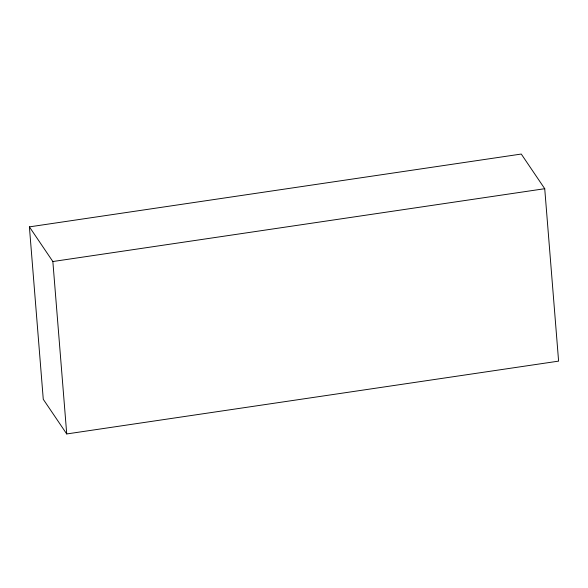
<?xml version="1.0" encoding="UTF-8"?>
<svg xmlns="http://www.w3.org/2000/svg" width="588" height="588" viewBox="0 0 588 588"><rect width="100%" height="100%" fill="white"/><g stroke="black" fill="none" stroke-linecap="round" stroke-linejoin="round"><path stroke-width="0.88" d="M29.4 226.872L521.269 154.049L544.731 188.704L558.6 361.128L66.731 433.951L43.269 399.296L29.4 226.872L52.854 261.528L66.731 433.951M52.854 261.528L544.731 188.704"/></g></svg>
